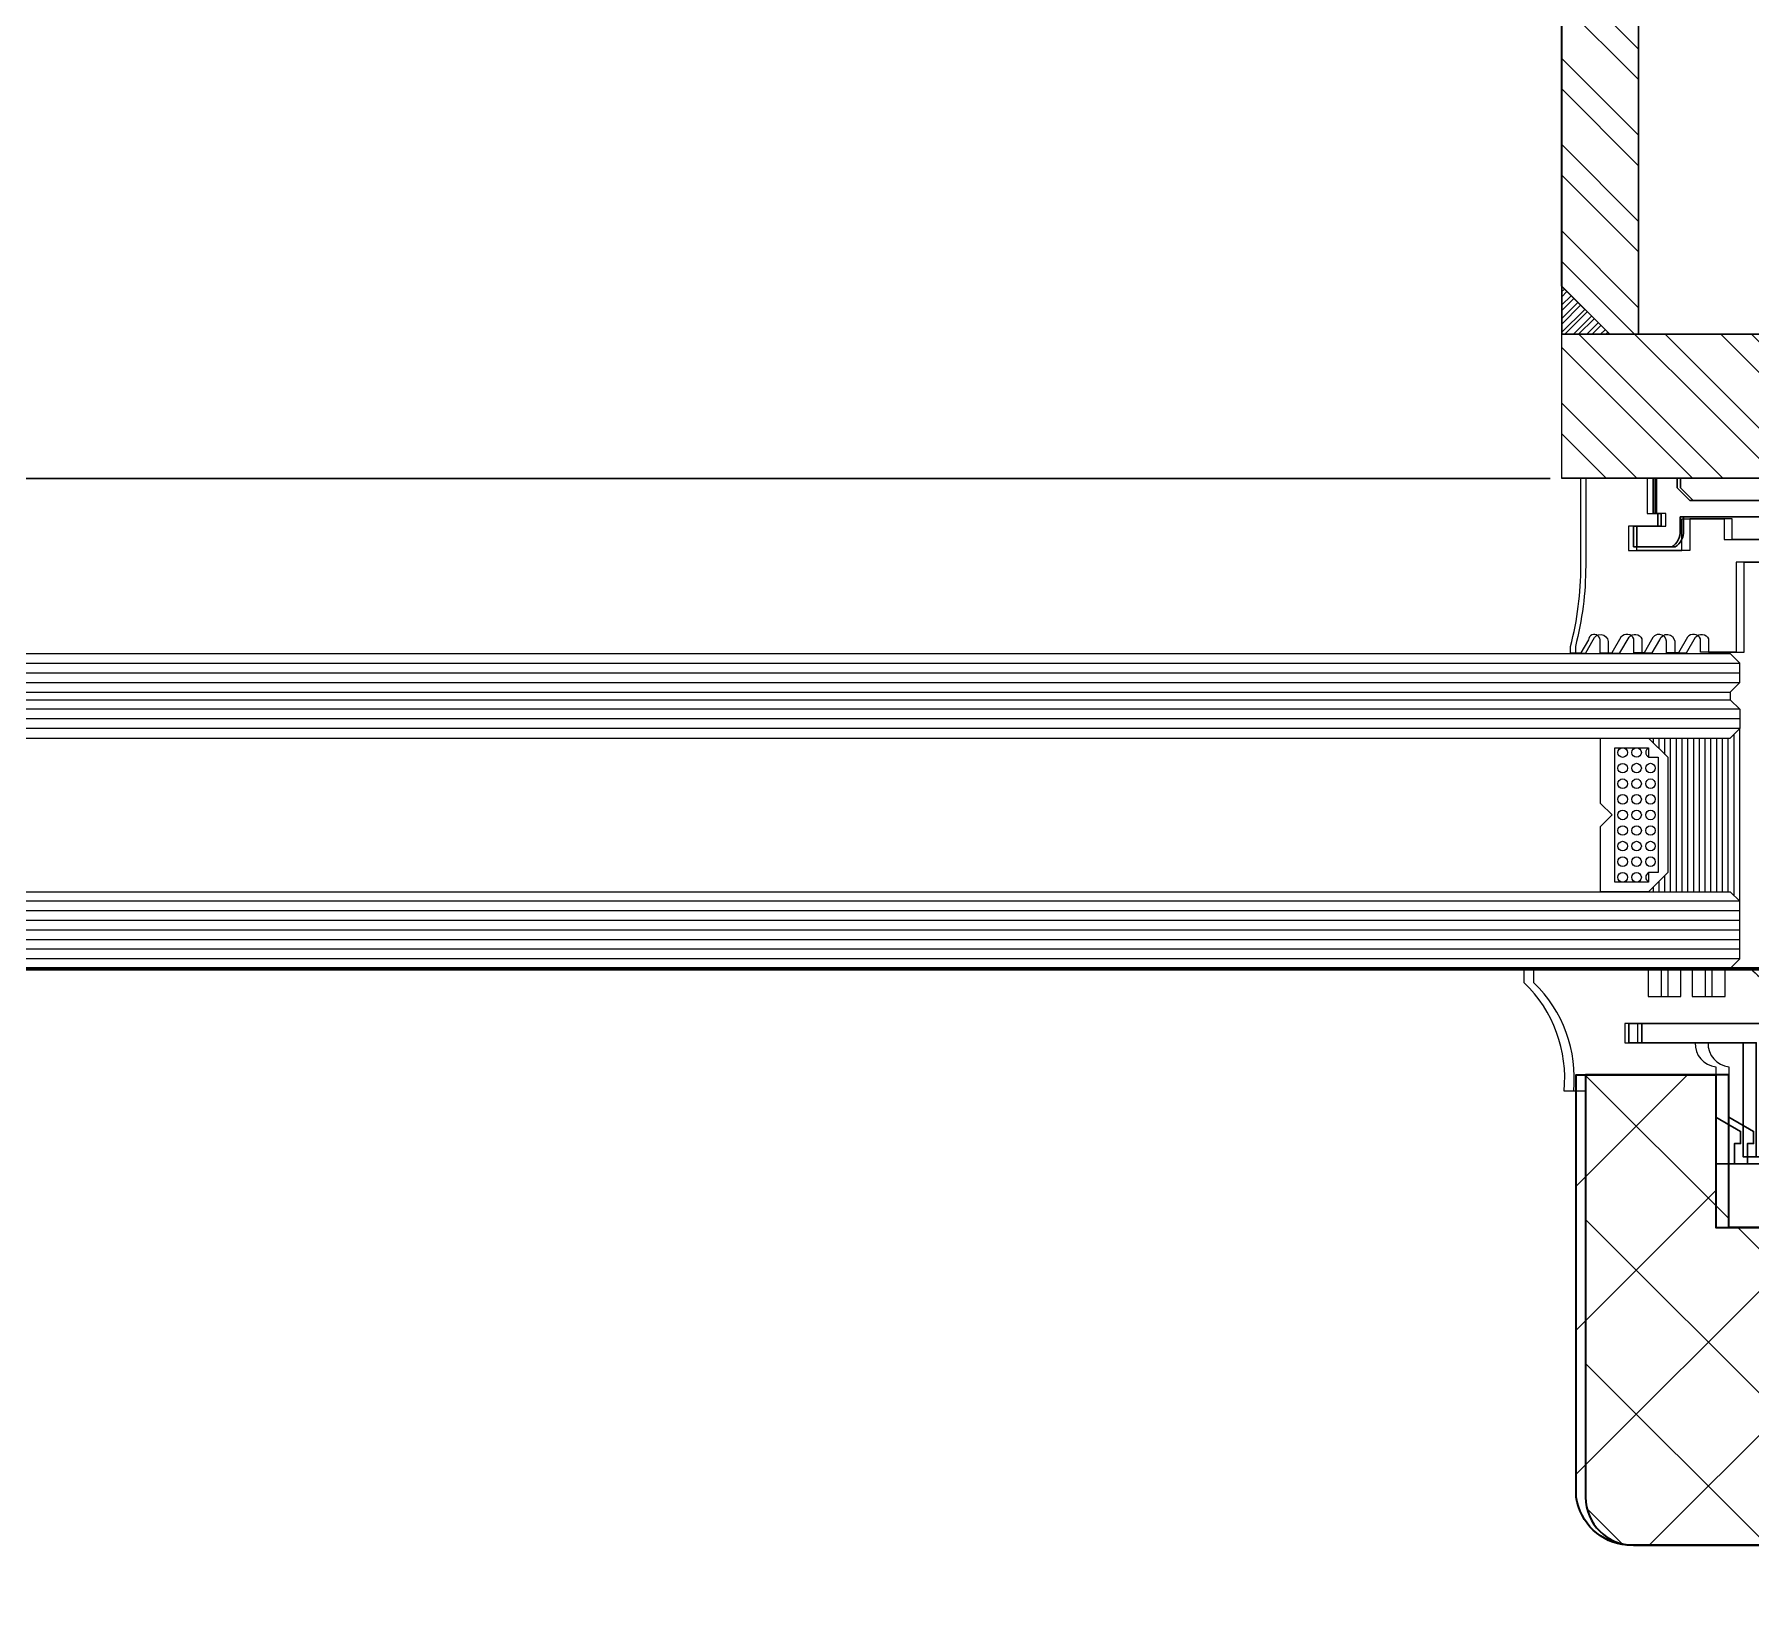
# Model space of a CAD drawing. Header units: centimetres. Extents: x -20963 to 233486, y -95276 to 159172.
# Drawn here: x 106739.36 to 106757.24, y 31741.59 to 31757.98 of the extents above; entities that cross this region are included whole.
import ezdxf

# ---------------------------------------------------------------- set-up
doc = ezdxf.new("R2010")
doc.units = ezdxf.units.CM
doc.header["$LTSCALE"] = 10
doc.header["$MEASUREMENT"] = 0
doc.linetypes.add('DASHDOT2', pattern=[0.5, 0.25, -0.125, 0, -0.125])
for name, color, linetype, lineweight in [('006 plans$0$$glazing$0$A-LIN-30', 2, 'Continuous', 30), ('006 plans$0$$glazing$0$Aluminium', 2, 'Continuous', 30), ('006 plans$0$$glazing$0$EPDM Gasket', 77, 'Continuous', 25), ('006 plans$0$$glazing$0$Glazing', 3, 'Continuous', 25), ('006 plans$0$$glazing$0$Hatch', 89, 'Continuous', 13), ('006 plans$0$$glazing$0$Hatch_steel', 33, 'Continuous', 30), ('006 plans$0$$glazing$0$Timber', 42, 'Continuous', 35), ('006 plans$0$A-DOOR', 5, 'Continuous', 13), ('006 Slab Edge$0$A-SLB-EDG', 171, 'Continuous', 60)]:
    doc.layers.add(name, color=color, linetype=linetype, lineweight=lineweight)
for name, color, linetype in [('006 plans$0$$glazing$0$steel', 7, 'Continuous'), ('A-MA-DEMISE LINE', 10, 'DASHDOT2'), ('LP-DIMENSION_INT_100', 51, 'Continuous')]:
    doc.layers.add(name, color=color, linetype=linetype)

# ---------------------------------------------------------------- blocks, each defined once
blk = doc.blocks.new('006 plans$0$$glazing$0$SPF2_MULLION')
at = {"layer": '006 plans$0$$glazing$0$Hatch'}
h = blk.add_hatch(dxfattribs=at)
h.set_pattern_fill('JIS_WOOD', color=256, scale=15, style=0)
h.set_pattern_definition([(45.00000000000001, (-3416.386481351336, -1551.974650041055), (-7.499999987414763, 7.499999987414764), [])])
edge = h.paths.add_edge_path()
edge.add_line((-37.84999999997672, 11.0787281326775), (-37.84999999997672, 55.0787281326775))
edge.add_arc((-32.84999999997672, 55.0787281326775), 5, 90, 180, ccw=False)
edge.add_line((-32.84999999997672, 60.0787281326775), (32.84999999997672, 60.0787281326775))
edge.add_arc((32.33193916210439, 54.22222865599906), 5.879368431396668, 8.376590329255805, 84.94482350909021, ccw=False)
edge.add_line((38.14858611708041, 55.0787281326775), (38.16081436478999, 11.0787281326775))
edge.add_line((38.16081436478999, 11.0787281326775), (23.59006115118973, 11.0787281326775))
edge.add_line((23.59006115118973, 11.0787281326775), (23.59006115118973, 26.99353844855796))
edge.add_line((23.59006115118973, 26.99353844855796), (-22.59006398741622, 26.99353844855796))
edge.add_line((-22.59006398741622, 26.99353844855796), (-22.59006398741622, 11.0787281326775))
edge.add_line((-22.59006398741622, 11.0787281326775), (-37.84999999997672, 11.0787281326775))
at = {"layer": '006 plans$0$$glazing$0$Hatch_steel'}
h = blk.add_hatch(dxfattribs=at)
h.set_pattern_fill('_USER', color=256, angle=135, style=0, pattern_type=0)
h.set_pattern_definition([(45.00000000000001, (2569.187130626291, -1530.774650389794), (0.7071067811865476, -0.7071067811865475), [])])
h.paths.add_polyline_path([(34.65540718240663, -66.06982391170459), (39.65540718240663, -66.06982391170459), (39.65540718240663, -71.06982391170459)])
at = {"layer": '006 plans$0$$glazing$0$Aluminium'}
for points in [[(23.59006115118973, 26.99353844855796), (23.59006115118973, 20.35698418752872), (17.80982577614486, 20.35698418752872), (15.22018019843381, 24.84238190180622), (-14.22018303466029, 24.84238190180622), (-16.80982861237135, 20.35698418752872), (-22.59006398741622, 20.35698418755783), (-22.59006398741622, 26.99353844858706), (23.59006115118973, 26.99353844855796)], [(23.59006115118973, 20.35698418752872), (23.59006115118973, 15.47503744103597), (21.01470431615598, 16.9619204030023), (21.01470431615598, 18.24137664705631), (21.65839225053787, 18.24137664705631), (21.65839225053787, 20.35698418752872)], [(15.49999858194496, 8.728744016116252), (-14.50000141805504, 8.728744016116252), (-14.50000141805504, 19.6226599693473), (-19.73952743550763, 19.6226599693473), (-19.73952743550763, 7.728744016116252), (-31.64471665746532, 7.728744016116252), (-31.64471665746532, 5.728744016116252), (32.64471382123884, 5.728744016116252), (32.64471382123884, 7.728744016116252), (20.73952459928114, 7.728744016116252), (20.73952459928114, 19.6226599693473), (15.49999858194496, 19.6226599693473), (15.49999858194496, 8.728744016116252)]]:
    blk.add_lwpolyline(points, dxfattribs=at)
blk.add_lwpolyline([(6.18205460277386, -48.76679524595966), (26.29782606346998, -48.76679524595966), (27.6166865057312, -50.08565568816266), (27.6166865057312, -51.06982391170459), (30.13177253981121, -51.06982391170459), (30.13177253981121, -47.41014623321826), (29.65343788114842, -47.41014623321826), (29.65343788114842, -46.09221256591263), (32.16378944506869, -46.09221256591263), (32.16378944506869, -43.94104336792952), (28.19640047859866, -43.94104336792952, 0.2927571817928497), (27.31357831356581, -45.61024184909184), (27.31357831356581, -47.03918208915275), (6.18205460277386, -47.03918208915275)], format="xyb", dxfattribs=at)
at = {"layer": '006 plans$0$$glazing$0$EPDM Gasket'}
for points in [[(19.99051837227307, 3.4875120036304e-07, 0.1404931806164418), (15.45919199020136, 2.616162855207222), (15.45919199020136, 5.728744016116252), (33.08803990995511, 5.728744016116252), (33.08803990995511, 7.728744016116252), (25.75308010808658, 7.728744016116252, 0.3997283886913813), (23.59006115118973, 10.23129483390949), (23.59006115118973, 11.0787281326775), (38.16081436478999, 11.0787281326775), (38.16081436478999, 12.76396991655929), (39.40654104622081, 12.76396991655929, 0.2297513316318536), (43.54510811099317, 1.5000003487512), (43.54510811099317, 3.4875120036304e-07), (30.64615090051666, 3.4875120036304e-07), (30.64615090051666, 2.899038255331106), (28.57618995092344, 2.899038255331106), (28.57618995092344, 3.4875120036304e-07), (26.05478259199299, 3.4875120036304e-07), (26.05478259199299, 2.899038255331106), (23.97042218595743, 2.899038255331106), (23.97042218595743, 3.4875120036304e-07), (19.99051837227307, 3.4875120036304e-07)], [(10.09041945636272, -42.31949554171297), (21.49695150565822, -42.31949554171297), (21.49695150565822, -32.96228937176056), (25.20457893342245, -32.96228937176056), (25.20457893342245, -34.33918538450962, 0.5674186851160063), (26.55100632214453, -34.51194581235177), (27.49464252102189, -32.87751997221494), (28.73014870285988, -32.87225097412011), (28.73054399597459, -34.08497277362039, 0.8278613816972129), (30.28651425405405, -34.23179678519955), (31.06840633659158, -32.87751997221494), (32.13616920483764, -32.87114076368744), (32.13616920483764, -34.33280617598211, 0.5674186851160063), (33.48259659355972, -34.50556660382426), (34.42623279232066, -32.87114076368744), (35.66173897427507, -32.8658717655926), (35.66213426727336, -34.07859356509289, 1.060320348132107), (36.8735131258145, -34.22541757667204), (37.65540520835202, -32.87114076368744), (38.72316807659809, -32.86476155518903), (38.72339395864401, -33.55774603964528, 0.06330263396752665), (37.65540342440363, -41.95953590865247), (37.65540520835202, -51.06982356295339), (30.76316675695125, -51.06982356295339), (30.76316675695125, -47.41014588446706), (29.65343590709381, -47.41014588446706), (29.65343590709381, -46.09221221716143), (32.6826629396528, -46.09221221716143), (32.6826629396528, -43.5539771693584), (27.14238087146077, -43.5539771693584), (27.14238087146077, -46.82957339109271), (22.74534443148877, -46.82957339109271), (22.74534443148877, -44.67538475827314), (6.647759537328966, -44.67538475827314)]]:
    blk.add_lwpolyline(points, format="xyb", dxfattribs=at)
at = {"layer": '006 plans$0$$glazing$0$steel'}
blk.add_line((39.65540718240663, -71.06982391170459), (39.65540718240663, -66.06982391170459), dxfattribs=at)
for points in [[(-40.34459281759337, -66.06982391170459), (39.65540718240663, -66.06982391170459), (39.65540718240663, -51.06982391170459), (-40.34459281759337, -51.06982391170459)], [(34.65540718240663, -236.0698239117046), (31.65540718240663, -236.0698239117046), (31.65540718240663, -66.06982391170459), (34.65540718240663, -66.06982391170459), (39.65540718240663, -71.06982391170459), (39.65540718240663, -231.0698239117046)]]:
    blk.add_lwpolyline(points, close=True, dxfattribs=at)
at = {"layer": '006 plans$0$$glazing$0$Timber'}
blk.add_lwpolyline([(-37.84999999997672, 11.0787281326775), (-37.84999999997672, 55.0787281326775, -0.414213562373095), (-32.84999999997672, 60.0787281326775), (32.84999999997672, 60.0787281326775, -0.3471033332588674), (38.14858611708041, 55.0787281326775), (38.16081436478999, 11.0787281326775), (23.59006115118973, 11.0787281326775), (23.59006115118973, 26.99353844855796), (-22.59006398741622, 26.99353844855796), (-22.59006398741622, 11.0787281326775)], format="xyb", close=True, dxfattribs=at)
blk = doc.blocks.new('006 plans$0$$glazing$0$SPF1_MULLION')
at = {"layer": '006 plans$0$$glazing$0$Hatch'}
h = blk.add_hatch(dxfattribs=at)
h.set_pattern_fill('JIS_WOOD', color=256, scale=15, style=0)
h.set_pattern_definition([(45, (-3416.731072750925, -1551.97465038979), (-7.499999987414763, 7.499999987414764), [])])
edge = h.paths.add_edge_path()
edge.add_line((-37.85000000000036, 11.07872778391834), (-37.85000000000036, 55.07872778391834))
edge.add_arc((-32.85000000000036, 55.07872778391834), 5, 90, 180, ccw=False)
edge.add_line((-32.85000000000036, 60.07872778391834), (32.85000000000036, 60.07872778391834))
edge.add_arc((32.33193916211496, 54.22222830728281), 5.879368431352361, 8.376590328848408, 84.94482350868259, ccw=False)
edge.add_line((38.14858611702857, 55.07872778391834), (38.16081436474087, 11.07872778391879))
edge.add_line((38.16081436474087, 11.07872778391879), (23.24546975170051, 11.07872778391857))
edge.add_line((23.24546975170051, 11.07872778391857), (23.24546975170051, 26.99353809982063))
edge.add_line((23.24546975170051, 26.99353809982063), (-22.93465538695818, 26.99353809982063))
edge.add_line((-22.93465538695818, 26.99353809982063), (-22.93465538695818, 11.07872778391879))
edge.add_line((-22.93465538695818, 11.07872778391879), (-37.85000000000036, 11.07872778391834))
at = {"layer": '006 plans$0$$glazing$0$Hatch_steel'}
h = blk.add_hatch(dxfattribs=at)
h.set_pattern_fill('STEEL', color=256, scale=2, style=0)
h.set_pattern_definition([(45, (0, 0), (-4.490128060534576, 4.490128060534577), []), (45, (0, 3.175), (-4.490128060534576, 4.490128060534577), [])])
h.paths.add_polyline_path([(39.65540718235297, -51.0698242604501), (-40.34459281764703, -51.0698242604501), (-40.34459281764703, -66.0698242604501), (39.65540718235297, -66.0698242604501)])
h.paths.add_polyline_path([(39.65540718235297, -71.0698242604501), (34.65540718235297, -66.0698242604501), (31.65540718235297, -66.0698242604501), (31.65540718235297, -236.0698242604501), (34.65540718235297, -236.0698242604501), (39.65540718235297, -231.0698242604501)])
h.paths.add_polyline_path([(39.65540718235297, -236.0698242604501), (-40.34459281764703, -236.0698242604501), (-40.34459281764703, -251.0698242604501), (39.65540718235297, -251.0698242604501)])
h.paths.add_polyline_path([(-32.34459281764703, -66.0698242604501), (-35.34459281764703, -66.0698242604501), (-40.34459281764703, -71.0698242604501), (-40.34459281764703, -231.0698242604501), (-35.34459281764703, -236.0698242604501), (-32.34459281764702, -236.0698242604501)])
h = blk.add_hatch(dxfattribs=at)
h.set_pattern_fill('_USER', color=256, angle=135, style=0, pattern_type=0)
h.set_pattern_definition([(135, (-2569.876316261622, -1530.774650738527), (-0.7071067811865476, -0.7071067811865475), [])])
h.paths.add_polyline_path([(-35.34459281764703, -66.0698242604501), (-40.34459281764703, -66.0698242604501), (-40.34459281764703, -71.0698242604501)])
at = {"layer": '006 plans$0$$glazing$0$Aluminium'}
for points in [[(23.24546975170051, 26.99353809981176), (23.24546975169778, 20.35698383878162), (17.46523437663291, 20.35698383878389), (14.87558879888365, 24.84238155304615), (-14.56477443414315, 24.8423815530557), (-17.15442001189513, 20.35698383879617), (-22.93465538696, 20.35698383879821), (-22.93465538695818, 26.99353809982836), (23.24546975170051, 26.99353809981335)], [(-22.93465538696, 20.35698383879821), (-22.93465538696, 15.47503709229954), (-20.35929855189534, 16.96192005428361), (-20.35929855189534, 18.24137629832444), (-21.00298648631269, 18.24137629832444), (-21.00298648631178, 20.3569838387973)], [(15.15540718237025, 8.72874366738074), (-14.84459281762975, 8.72874366738074), (-14.84459281762975, 19.6226596205945), (-20.08411883505141, 19.6226596205945), (-20.08411883505141, 7.728743667380741), (-31.98930805699456, 7.728743667380741), (-31.98930805699456, 5.728743667380741), (32.30012242173598, 5.728743667380741), (32.30012242173598, 7.728743667380741), (20.39493319979283, 7.728743667380741), (20.39493319979283, 19.6226596205945), (15.15540718237116, 19.6226596205945), (15.15540718237025, 8.72874366738074)]]:
    blk.add_lwpolyline(points, dxfattribs=at)
blk.add_lwpolyline([(-6.52664883851412, -47.03918243788462), (-27.65817254926787, -47.03918243788462), (-27.65817254926787, -45.61024219784008, 0.2927571817928497), (-28.54099471439349, -43.94104371668232), (-32.50838368084533, -43.94104371668232), (-32.50838368084533, -46.09221291464451), (-29.99803211686867, -46.09221291464451), (-29.99803211686867, -47.41014658196195), (-30.47636677554055, -47.41014658196195), (-30.47636677554055, -51.0698242604501), (-27.96128074144235, -51.0698242604501), (-27.96128074144235, -50.08565603690454), (-26.64242029924844, -48.76679559471063), (-6.52664883851412, -48.76679559471063)], format="xyb", dxfattribs=at)
at = {"layer": '006 plans$0$$glazing$0$EPDM Gasket'}
for points in [[(-19.3351126079906, 1.682565198279917e-11, -0.1404931806164418), (-14.80378622596163, 2.616162506467617), (-14.80378622596163, 5.728743667380741), (-32.43263414567991, 5.728743667380741), (-32.43263414567991, 7.728743667380968), (-25.09767434378045, 7.728743667380741, -0.3997283886913813), (-22.93465538695818, 10.23129448517307), (-22.93465538695818, 11.07872778391879), (-37.85000000000036, 11.07872778391879), (-37.85000000000036, 12.76396956782196), (-39.09572668148212, 12.76396956782196, -0.2297513316318536), (-43.23429374627631, 1.500000000016598), (-43.23429374627631, 1.659827830735594e-11), (-29.99074513620508, 1.659827830735594e-11), (-29.99074513620508, 2.8990379065865), (-27.92078418667734, 2.8990379065865), (-27.92078418667734, 1.659827830735594e-11), (-25.39937682771233, 1.659827830735594e-11), (-25.39937682771233, 2.899037906586727), (-23.31501642171315, 2.899037906586727), (-23.31501642171315, 1.682565198279917e-11), (-19.3351126079906, 1.682565198279917e-11)], [(-6.492355747060174, -44.67538510702821), (-22.58994064128183, -44.67538510702821), (-22.58994064128183, -46.82957373983504), (-26.98697708125565, -46.82957373983504), (-26.98697708125565, -43.5539775181162), (-32.52725914941493, -43.5539775181162), (-32.52725914941493, -46.09221256589558), (-29.49803211686867, -46.09221256589558), (-29.49803211686867, -47.41014623321303), (-30.60776296669337, -47.41014623321303), (-30.60776296669337, -51.06982391170118), (-37.84459281764703, -51.06982391170118), (-37.84459103365225, -41.95953625739844, 0.06330263396752665), (-38.91258156788354, -33.5577463883908), (-38.91235568592037, -32.86476190392227), (-37.84459281764703, -32.8711411124425), (-37.06270073511678, -34.22541792542074, 0.8278613816972129), (-35.50673047706005, -34.07859391384795), (-35.50633518396535, -32.86587211434585), (-34.27082900206369, -32.8711411124425), (-33.32719280329093, -34.50556695257819, 0.5674186851160063), (-31.98076541456248, -34.33280652472718), (-31.98076541456248, -32.8711411124425), (-30.91300254628914, -32.87752032096273), (-30.13111046375889, -34.23179713394097, 0.8278613816972129), (-28.57514020570216, -34.08497312236818), (-28.57474491260746, -32.87225132286608), (-27.3392387307058, -32.87752032096273), (-26.39560253193304, -34.51194616109865, 0.5674186851160063), (-25.04917514320459, -34.3391857332474), (-25.04917514320459, -32.96228972051745), (-21.34154771544763, -32.96228972051745), (-21.34154771544763, -42.31949589045166), (-9.935015666135769, -42.31949589045166)]]:
    blk.add_lwpolyline(points, format="xyb", dxfattribs=at)
at = {"layer": '006 plans$0$$glazing$0$steel'}
blk.add_line((-40.34459281764703, -71.0698242604501), (-40.34459281764703, -66.0698242604501), dxfattribs=at)
for points in [[(-40.34459281764703, -66.0698242604501), (39.65540718235297, -66.0698242604501), (39.65540718235297, -51.0698242604501), (-40.34459281764703, -51.0698242604501)], [(-32.34459281764703, -236.0698242604501), (-35.34459281764703, -236.0698242604501), (-40.34459281764703, -231.0698242604501), (-40.34459281764703, -71.0698242604501), (-35.34459281764703, -66.0698242604501), (-32.34459281764703, -66.0698242604501)]]:
    blk.add_lwpolyline(points, close=True, dxfattribs=at)
at = {"layer": '006 plans$0$$glazing$0$Timber'}
blk.add_lwpolyline([(-37.85000000000036, 11.07872778391834), (-37.85000000000036, 55.07872778391834, -0.414213562373095), (-32.85000000000036, 60.07872778391834), (32.85000000000036, 60.07872778391834, -0.3471033332588674), (38.14858611702857, 55.07872778391834), (38.16081436474087, 11.07872778391879), (23.24546975170051, 11.07872778391857), (23.24546975170051, 26.99353809982063), (-22.93465538695818, 26.99353809982063), (-22.93465538695818, 11.07872778391879)], format="xyb", close=True, dxfattribs=at)
blk = doc.blocks.new('gfgf')
at = {"layer": '006 plans$0$$glazing$0$A-LIN-30', "color": 30}
blk.add_line((401948.4667645388, 244851.0305179875), (403616.9972880024, 244851.0311824106), dxfattribs=at)
at = {"layer": '006 plans$0$$glazing$0$Glazing', "linetype": 'Continuous'}
for p, q in [((401928.7264319841, 244832.800145816), (403635.7369554463, 244832.8001458608)), ((401928.7264319841, 244832.800145816), (403635.7369554463, 244832.8001458608)), ((401928.7264319841, 244828.800145816), (403635.7369554463, 244828.8001458607)), ((401928.7264319841, 244828.800145816), (403635.7369554463, 244828.8001458607)), ((401928.7264319841, 244828.000145816), (403635.7369554463, 244828.0001458607)), ((401928.7264319841, 244828.000145816), (403635.7369554463, 244828.0001458607)), ((403636.7369554463, 244827.0001458608), (403635.7369554463, 244828.0001458608)), ((403636.7369554463, 244827.0001458608), (403635.7369554463, 244828.0001458608)), ((403636.7369554463, 244827.0001458608), (403636.7369554463, 244825.0001458608)), ((403636.7369554463, 244827.0001458608), (403636.7369554463, 244825.0001458608)), ((401928.7264319841, 244824.000145816), (403635.7369554463, 244824.0001458607)), ((401928.7264319841, 244824.000145816), (403635.7369554463, 244824.0001458607)), ((403635.7369554463, 244824.0001458608), (403636.7369554463, 244825.0001458608)), ((403635.7369554463, 244824.0001458608), (403636.7369554463, 244825.0001458608)), ((403636.7369554463, 244807.0001458608), (403636.7369554463, 244825.0001458608)), ((403636.7369554463, 244807.0001458608), (403636.7369554463, 244825.0001458608)), ((401928.7264319841, 244808.000145816), (403635.7369554463, 244808.0001458609)), ((401928.7264319841, 244808.000145816), (403635.7369554463, 244808.0001458609)), ((403636.7369554463, 244807.0001458608), (403635.7369554463, 244808.0001458608)), ((403636.7369554463, 244807.0001458608), (403635.7369554463, 244808.0001458608)), ((403636.7369554463, 244801.0001458608), (403636.7369554463, 244807.0001458608)), ((403636.7369554463, 244801.0001458608), (403636.7369554463, 244807.0001458608)), ((403636.7369554463, 244801.0001458608), (403635.7369554463, 244800.0001458608)), ((403636.7369554463, 244801.0001458608), (403635.7369554463, 244800.0001458608)), ((403635.7369554463, 244800.0001458607), (401928.7264319841, 244800.000145816)), ((403635.7369554463, 244800.0001458607), (401928.7264319841, 244800.000145816))]:
    blk.add_line(p, q, dxfattribs=at)
at = {"layer": '006 plans$0$$glazing$0$Glazing'}
for p, q in [((403636.7369554463, 244831.8001458608), (403635.7369554463, 244832.8001458608)), ((403636.7369554463, 244831.8001458608), (403635.7369554463, 244832.8001458608)), ((403636.7369554463, 244829.8001458608), (403636.7369554463, 244831.8001458608)), ((403636.7369554463, 244829.8001458608), (403636.7369554463, 244831.8001458608)), ((403636.7369554463, 244829.8001458608), (403635.7369554463, 244828.8001458608)), ((403636.7369554463, 244829.8001458608), (403635.7369554463, 244828.8001458608)), ((403635.7369554463, 244828.8001458608), (403635.7369554463, 244828.0001458608)), ((403635.7369554463, 244828.8001458608), (403635.7369554463, 244828.0001458608))]:
    blk.add_line(p, q, dxfattribs=at)
at = {"layer": '006 plans$0$$glazing$0$Glazing', "linetype": 'Continuous'}
for points in [[(403629.2369554463, 244810.0001458608), (403627.2369554463, 244808.0001458608), (403622.2369554463, 244808.0001458608), (403622.2369554463, 244814.8001458608), (403623.4369554463, 244816.0001458608), (403622.2369554463, 244817.2001458608), (403622.2369554463, 244824.0001458608), (403627.2369554463, 244824.0001458608), (403629.2369554463, 244822.0001458608)], [(403629.2369554463, 244810.0001458608), (403627.2369554463, 244808.0001458608), (403622.2369554463, 244808.0001458608), (403622.2369554463, 244814.8001458608), (403623.4369554463, 244816.0001458608), (403622.2369554463, 244817.2001458608), (403622.2369554463, 244824.0001458608), (403627.2369554463, 244824.0001458608), (403629.2369554463, 244822.0001458608)], [(403627.2369554463, 244822.0001458608), (403628.2369554463, 244822.0001458608), (403628.2369554463, 244810.0001458608), (403627.2369554463, 244810.0001458608), (403627.2369554463, 244809.0001458608), (403623.7369554463, 244809.0001458608), (403623.7369554463, 244823.0001458608), (403627.2369554463, 244823.0001458608)], [(403627.2369554463, 244822.0001458608), (403628.2369554463, 244822.0001458608), (403628.2369554463, 244810.0001458608), (403627.2369554463, 244810.0001458608), (403627.2369554463, 244809.0001458608), (403623.7369554463, 244809.0001458608), (403623.7369554463, 244823.0001458608), (403627.2369554463, 244823.0001458608)]]:
    blk.add_lwpolyline(points, close=True, dxfattribs=at)
at = {"layer": '006 plans$0$$glazing$0$Hatch', "linetype": 'Continuous'}
for p, q in [((401927.7264319841, 244831.800145816), (403636.7369554463, 244831.8001458608)), ((401927.7264319841, 244831.800145816), (403636.7369554463, 244831.8001458608)), ((401927.7264319841, 244830.800145816), (403636.7369554463, 244830.800145861)), ((401927.7264319841, 244830.800145816), (403636.7369554463, 244830.800145861)), ((401927.7264319841, 244829.800145816), (403636.7369554465, 244829.800145861)), ((401927.7264319841, 244829.800145816), (403636.7369554465, 244829.800145861)), ((403636.7369554463, 244827.0001458607), (401927.7264319841, 244827.000145816)), ((403636.7369554463, 244827.0001458607), (401927.7264319841, 244827.000145816)), ((403636.7369554463, 244826.0001458607), (401927.7264319841, 244826.000145816)), ((403636.7369554463, 244826.0001458607), (401927.7264319841, 244826.000145816)), ((403636.7369554463, 244825.0001458608), (401927.7264319841, 244825.000145816)), ((403636.7369554463, 244825.0001458608), (401927.7264319841, 244825.000145816)), ((403627.7369554463, 244823.5001458608), (403627.7369554463, 244824.0001458608)), ((403627.7369554463, 244823.5001458608), (403627.7369554463, 244824.0001458608)), ((403628.3369554463, 244822.9001458608), (403628.3369554463, 244824.0001458608)), ((403628.3369554463, 244822.9001458608), (403628.3369554463, 244824.0001458608)), ((403628.9369554463, 244822.3001458608), (403628.9369554463, 244824.0001458608)), ((403628.9369554463, 244822.3001458608), (403628.9369554463, 244824.0001458608)), ((403629.5369554464, 244808.0001458608), (403629.5369554463, 244824.0001458608)), ((403629.5369554464, 244808.0001458608), (403629.5369554463, 244824.0001458608)), ((403630.1369554463, 244808.0001458608), (403630.1369554463, 244824.0001458608)), ((403630.1369554463, 244808.0001458608), (403630.1369554463, 244824.0001458608)), ((403630.7369554463, 244808.0001458608), (403630.7369554463, 244824.0001458608)), ((403630.7369554463, 244808.0001458608), (403630.7369554463, 244824.0001458608)), ((403631.3369554463, 244808.0001458608), (403631.3369554463, 244824.0001458608)), ((403631.3369554463, 244808.0001458608), (403631.3369554463, 244824.0001458608)), ((403631.9369554463, 244808.0001458608), (403631.9369554463, 244824.0001458608)), ((403631.9369554463, 244808.0001458608), (403631.9369554463, 244824.0001458608)), ((403632.5369554463, 244808.0001458608), (403632.5369554463, 244824.0001458608)), ((403632.5369554463, 244808.0001458608), (403632.5369554463, 244824.0001458608)), ((403633.1369554463, 244808.0001458608), (403633.1369554463, 244824.0001458608)), ((403633.1369554463, 244808.0001458608), (403633.1369554463, 244824.0001458608)), ((403633.7369554463, 244808.0001458608), (403633.7369554463, 244824.0001458608)), ((403633.7369554463, 244808.0001458608), (403633.7369554463, 244824.0001458608)), ((403634.3369554463, 244808.0001458608), (403634.3369554463, 244824.0001458608)), ((403634.3369554463, 244808.0001458608), (403634.3369554463, 244824.0001458608)), ((403634.9369554463, 244808.0001458608), (403634.9369554463, 244824.0001458608)), ((403634.9369554463, 244808.0001458608), (403634.9369554463, 244824.0001458608)), ((403635.5369554463, 244808.0001458608), (403635.5369554463, 244824.0001458608)), ((403635.5369554463, 244808.0001458608), (403635.5369554463, 244824.0001458608)), ((403636.1369554463, 244807.6001458607), (403636.1369554463, 244824.4001458608)), ((403636.1369554463, 244807.6001458607), (403636.1369554463, 244824.4001458608)), ((403628.9369554463, 244808.0001458608), (403628.9369554463, 244809.7001458608)), ((403628.9369554463, 244808.0001458608), (403628.9369554463, 244809.7001458608)), ((403627.7369554463, 244808.0001458608), (403627.7369554463, 244808.5001458608)), ((403627.7369554463, 244808.0001458608), (403627.7369554463, 244808.5001458608)), ((403628.3369554463, 244808.0001458608), (403628.3369554463, 244809.1001458607)), ((403628.3369554463, 244808.0001458608), (403628.3369554463, 244809.1001458607)), ((403636.7369554463, 244807.000145861), (401927.7264319841, 244807.000145816)), ((403636.7369554463, 244807.000145861), (401927.7264319841, 244807.000145816)), ((403636.7369554463, 244806.000145861), (401927.7264319841, 244806.000145816)), ((403636.7369554463, 244806.000145861), (401927.7264319841, 244806.000145816)), ((403636.7369554463, 244805.000145861), (401927.7264319841, 244805.000145816)), ((403636.7369554463, 244805.000145861), (401927.7264319841, 244805.000145816)), ((403636.7369554463, 244804.000145861), (401927.7264319841, 244804.000145816)), ((403636.7369554463, 244804.000145861), (401927.7264319841, 244804.000145816)), ((403636.7369554463, 244803.0001458608), (401927.7264319841, 244803.000145816)), ((403636.7369554463, 244803.0001458608), (401927.7264319841, 244803.000145816)), ((403636.7369554463, 244802.0001458607), (401927.7264319841, 244802.000145816)), ((403636.7369554463, 244802.0001458607), (401927.7264319841, 244802.000145816)), ((403636.7369554463, 244801.0001458607), (401927.7264319841, 244801.000145816)), ((403636.7369554463, 244801.0001458607), (401927.7264319841, 244801.000145816))]:
    blk.add_line(p, q, dxfattribs=at)
for centre in [(403624.5369564463, 244822.4989258608), (403624.5369564463, 244822.4989258608), (403625.9869564463, 244822.5001458608), (403625.9869564463, 244822.5001458608), (403624.5369564463, 244820.8739258607), (403624.5369564463, 244820.8739258607), (403625.9869564463, 244820.8751458608), (403625.9869564463, 244820.8751458608), (403627.4369564463, 244820.8751458608), (403627.4369564463, 244820.8751458608), (403624.5369564463, 244819.2501458608), (403624.5369564463, 244819.2501458608), (403625.9869564463, 244819.2501458608), (403625.9869564463, 244819.2501458608), (403627.4369564463, 244819.2501458608), (403627.4369564463, 244819.2501458608), (403624.5369564463, 244817.6251458608), (403624.5369564463, 244817.6251458608), (403624.5369564463, 244815.9989238608), (403624.5369564463, 244815.9989238608), (403625.9869564463, 244817.6251458608), (403625.9869564463, 244817.6251458608), (403625.9869564463, 244815.9989238608), (403625.9869564463, 244815.9989238608), (403627.4369564463, 244817.6251458608), (403627.4369564463, 244817.6251458608), (403627.4369564463, 244815.9989238608), (403627.4369564463, 244815.9989238608), (403624.5369564463, 244814.3751458608), (403624.5369564463, 244814.3751458608), (403625.9869564463, 244814.3751458608), (403625.9869564463, 244814.3751458608), (403627.4369564463, 244814.3751458608), (403627.4369564463, 244814.3751458608), (403624.5369564463, 244812.7501458608), (403624.5369564463, 244812.7501458608), (403625.9869564463, 244812.7501458608), (403625.9869564463, 244812.7501458608), (403627.4369564463, 244812.7501458608), (403627.4369564463, 244812.7501458608), (403624.5369564463, 244811.1251458608), (403624.5369564463, 244811.1251458608), (403625.9869564463, 244811.1263658607), (403625.9869564463, 244811.1263658607), (403627.4369564463, 244811.1263658607), (403627.4369564463, 244811.1263658607), (403624.5369564463, 244809.5013658607), (403624.5369564463, 244809.5013658607), (403625.9869564463, 244809.5025858608), (403625.9869564463, 244809.5025858608)]:
    blk.add_circle(centre, 0.4999999999999999, dxfattribs=at)
for centre, start, end in [((403627.4369564463, 244822.5001458608), 113.5783035066259, 246.421696493374), ((403627.4369564463, 244822.5001458608), 113.5783035066259, 246.421696493374), ((403627.4369564463, 244809.5025858608), 113.5783035066259, 246.421696493374), ((403627.4369564463, 244809.5025858608), 113.5783035066259, 246.421696493374), ((403627.4369564463, 244809.5025858608), 84.33729010933223, 95.66270989066773), ((403627.4369564463, 244809.5025858608), 84.33729010933223, 95.66270989066773)]:
    blk.add_arc(centre, 0.4999999999999999, start, end, dxfattribs=at)
at = {"layer": '006 plans$0$A-DOOR'}
blk.add_lwpolyline([(406397.3925697089, 246500.0000608963), (406954.0328317778, 246500.0000608963), (406950.0121121248, 244498.5158584585), (405451.0501238806, 244498.5158584585), (405451.0441465426, 244799.9601855136), (391452.2684051475, 244799.9996326216)], dxfattribs=at)
at = {"layer": '006 Slab Edge$0$A-SLB-EDG'}
blk.add_lwpolyline([(409947.3925696444, 241469.9999999977), (401557.3918275084, 241469.9999999977), (401557.4124095553, 244799.9996964213), (405447.3925695657, 244799.9595204436), (405447.3925695657, 244950.0000000015), (406547.3502775687, 244950.0000000015), (406547.3502775687, 245680.00000657), (409947.3925696444, 245680.0000046526)], dxfattribs=at)
at = {"color": 1, "rotation": 180}
blk.add_blockref('006 plans$0$$glazing$0$SPF2_MULLION', (403657.8421387654, 244799.9999727693), dxfattribs=at)
at = {"extrusion": (0, 0, -1), "zscale": -1, "rotation": 179.9995241746047}
blk.add_blockref('006 plans$0$$glazing$0$SPF1_MULLION', (-403658.5334094652, 244800.0001788019), dxfattribs=at)
blk = doc.blocks.new('PLAN')
at = {"layer": 'A-MA-DEMISE LINE', "color": 4, "xscale": 0.1, "yscale": 0.1, "zscale": 0.1}
blk.add_blockref('gfgf', (62317.38110199603, 7268.244242211797, -1.122847812e-07), dxfattribs=at)

msp = doc.modelspace()

# ---------------------------------------------------------------- block references
at = {"layer": 'LP-DIMENSION_INT_100', "color": 2}
msp.add_blockref('PLAN', (4076.066850585368, 0), dxfattribs=at)

doc.saveas('drawing.dxf')
